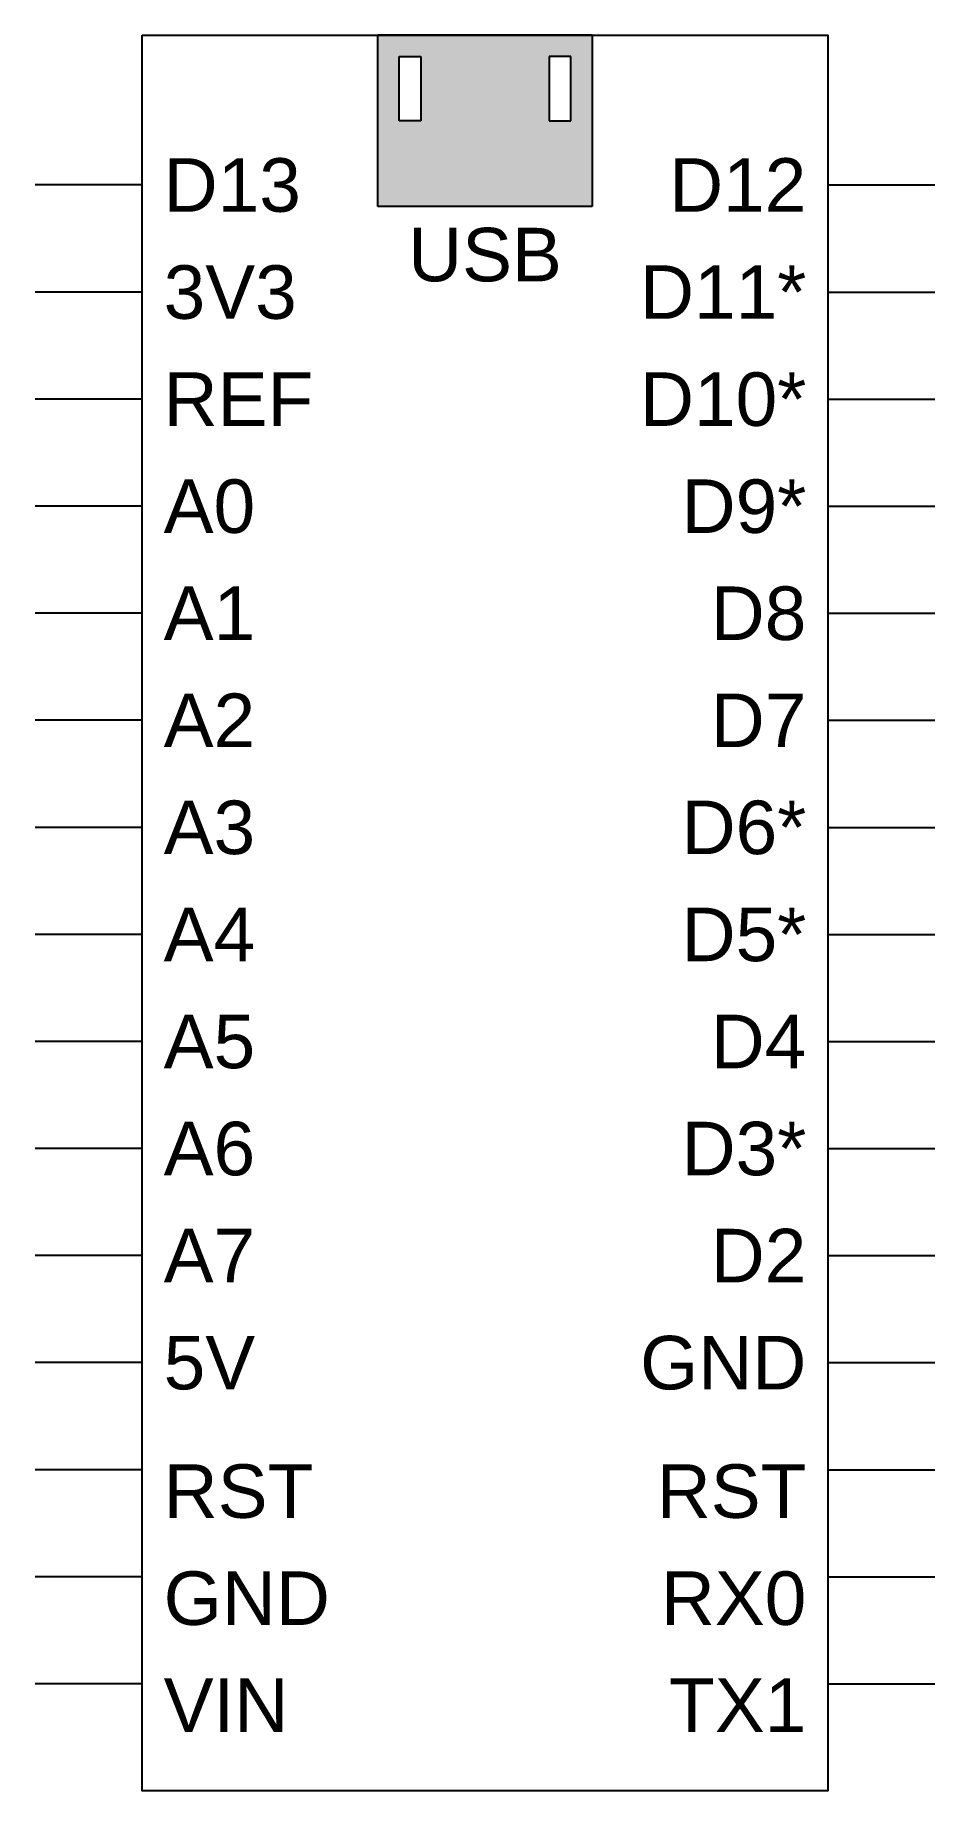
# Model space of a CAD drawing. Header units: millimetres. Extents: x -5 to 37, y -75 to 7.
import ezdxf
from ezdxf.enums import TextEntityAlignment as Align

# ---------------------------------------------------------------- set-up
doc = ezdxf.new("R2010")
doc.units = ezdxf.units.MM
doc.layers.get('0').update_dxf_attribs({"lineweight": 25})
doc.styles.add('textstyle3', font='')
doc.styles.get('textstyle3').set_extended_font_data('Arial')

msp = doc.modelspace()

# ---------------------------------------------------------------- hatches: boundary and pattern name
at = {"transparency": 33554687}
h = msp.add_hatch(color=9, dxfattribs=at)
h.paths.add_polyline_path([(12, 6), (13, 6), (13, 3), (12, 3)], flags=0)
h.paths.add_polyline_path([(21, -1), (11, -1), (11, 7), (21, 7)], flags=0)
h.paths.add_polyline_path([(20, 3), (20, 6), (19, 6), (19, 3)], flags=0)

# ---------------------------------------------------------------- linework, layer by layer
at = {"color": 9}
for p, q in [((11, -1), (11, 7)), ((21, 7), (11, 7)), ((21, 7), (21, -1)), ((12, 6), (13, 6)), ((12, 3), (12, 6)), ((13, 6), (13, 3)), ((20, 6), (19, 6)), ((19, 6), (19, 3)), ((20, 3), (20, 6)), ((13, 3), (12, 3)), ((19, 3), (20, 3)), ((21, -1), (11, -1))]:
    msp.add_line(p, q, dxfattribs=at)
for p, q in [((0, 0), (-5, 0)), ((32, 0), (37, 0)), ((0, -5), (-5, -5)), ((32, -5), (37, -5)), ((0, -10), (-5, -10)), ((32, -10), (37, -10)), ((0, -15), (-5, -15)), ((32, -15), (37, -15)), ((0, -20), (-5, -20)), ((32, -20), (37, -20)), ((0, -25), (-5, -25)), ((32, -25), (37, -25)), ((0, -30), (-5, -30)), ((32, -30), (37, -30)), ((0, -35), (-5, -35)), ((32, -35), (37, -35)), ((0, -40), (-5, -40)), ((32, -40), (37, -40)), ((0, -45), (-5, -45)), ((32, -45), (37, -45)), ((0, -50), (-5, -50)), ((32, -50), (37, -50)), ((0, -55), (-5, -55)), ((32, -55), (37, -55)), ((0, -60), (-5, -60)), ((32, -60), (37, -60)), ((0, -65), (-5, -65)), ((32, -65), (37, -65)), ((0, -70), (-5, -70)), ((32, -70), (37, -70))]:
    msp.add_line(p, q)
at = {"flags": 128}
msp.add_lwpolyline([(0, 7), (32, 7), (32, -75), (0, -75)], close=True, dxfattribs=at)

# ---------------------------------------------------------------- texts
at = {"style": 'textstyle3'}
for s, p in [('D13', (1, 0)), ('3V3', (1, -5)), ('REF', (1, -10)), ('A0', (1, -15)), ('A1', (1, -20)), ('A2', (1, -25)), ('A3', (1, -30)), ('A4', (1, -35)), ('A5', (1, -40)), ('A6', (1, -45)), ('A7', (1, -50)), ('5V', (1, -55)), ('RST', (1, -61)), ('GND', (1, -66)), ('VIN', (1, -71))]:
    msp.add_text(s, height=2.5, dxfattribs=at).set_placement(p, align=Align.MIDDLE_LEFT)
for s, p in [('D12', (31, 0)), ('D11*', (31, -5)), ('D10*', (31, -10)), ('D9*', (31, -15)), ('D8', (31, -20)), ('D7', (31, -25)), ('D6*', (31, -30)), ('D5*', (31, -35)), ('D4', (31, -40)), ('D3*', (31, -45)), ('D2', (31, -50)), ('GND', (31, -55)), ('RST', (31, -61)), ('RX0', (31, -66)), ('TX1', (31, -71))]:
    msp.add_text(s, height=2.5, dxfattribs=at).set_placement(p, align=Align.MIDDLE_RIGHT)
msp.add_text('USB', height=2.5, dxfattribs=at).set_placement((16, -2), align=Align.TOP_CENTER)

doc.saveas('drawing.dxf')
